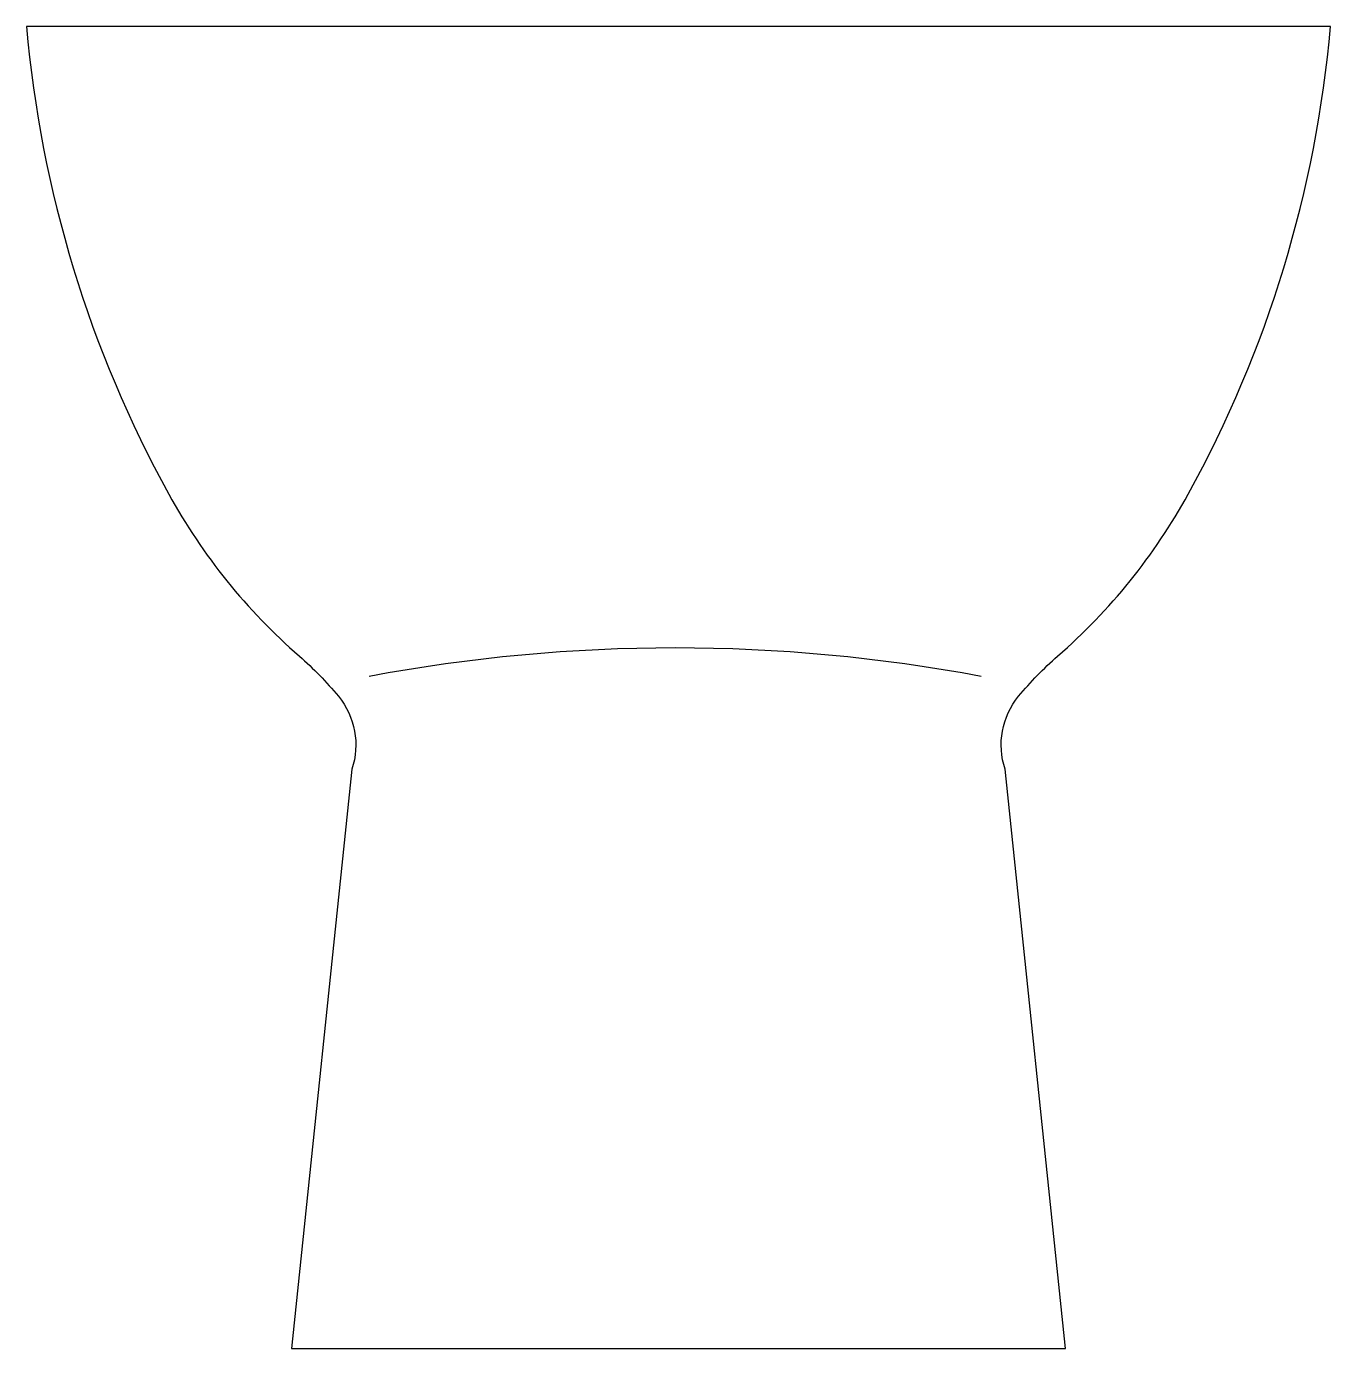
# Model space of a CAD drawing. Header units: millimetres. Extents: x 8.044 to 8.419, y -6.255 to -5.875.
import ezdxf

# ---------------------------------------------------------------- set-up
doc = ezdxf.new("R2010")
doc.units = ezdxf.units.MM
doc.header["$LTSCALE"] = 10

msp = doc.modelspace()

# ---------------------------------------------------------------- linework, layer by layer
msp.add_lwpolyline([(8.419077004618618, -5.87543048494237), (8.044077004618618, -5.87543048494237, 0.1042666613084825), (8.085013070519148, -6.009881705389541, 0.0881376087339575), (8.122576824295859, -6.056440820104839, -0.0415117410798687), (8.13378325483948, -6.067958162866824, -0.2587621972060281), (8.13764731720098, -6.088916144005062), (8.120277173899266, -6.25543048494237), (8.34287683533797, -6.25543048494237), (8.325506692036258, -6.088916144005062, -0.2587621972060281), (8.329370754397758, -6.067958162866824, -0.04151174107986876), (8.34057718494138, -6.056440820104839, 0.08813760873395818), (8.37814093871809, -6.009881705389541, 0.1042666613084823)], format="xyb", close=True)
msp.add_arc((8.230619786984434, -6.530151789029201), 0.4760940453942399, 79.35505827250027, 100.6449417274998)

doc.saveas('drawing.dxf')
